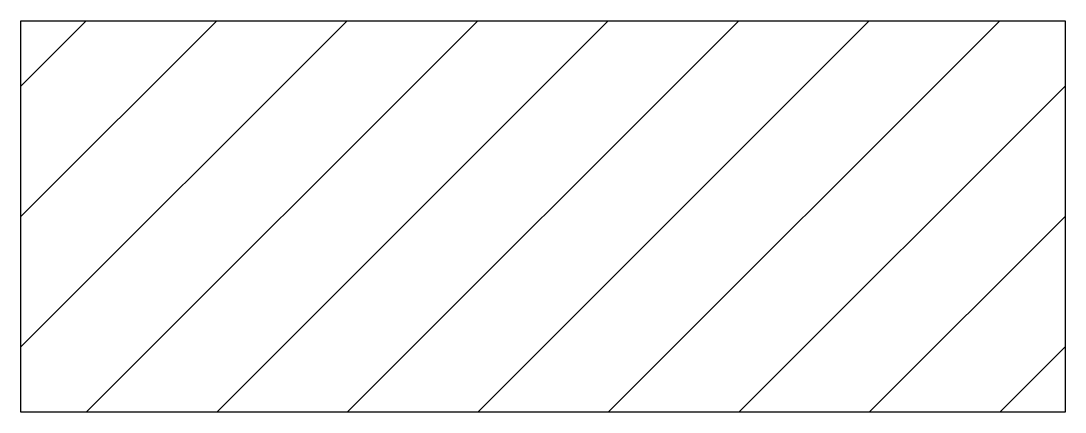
# Model space of a CAD drawing. Header units: metres. Extents: x 15350 to 17270, y 2804 to 3524.
import ezdxf

# ---------------------------------------------------------------- set-up
doc = ezdxf.new("R2010")
doc.units = ezdxf.units.M
doc.layers.add('LAYER1', color=1, linetype='Continuous')
doc.layers.add('LAYER4', color=7, linetype='Continuous')

msp = doc.modelspace()

# ---------------------------------------------------------------- linework, layer by layer
for p, q in [((15949.9, 3524.34), (15349.9, 2924.34)), ((15469.9, 3524.34), (15349.9, 3404.34)), ((16429.9, 3524.34), (15709.9, 2804.34)), ((16909.9, 3524.34), (16189.9, 2804.34)), ((16669.9, 2804.34), (17269.9, 3404.34)), ((17149.9, 2804.34), (17269.9, 2924.34))]:
    msp.add_line(p, q)
at = {"layer": 'LAYER1'}
for p, q in [((15349.9, 2804.34), (15349.9, 3524.34)), ((15349.9, 3524.34), (17269.9, 3524.34)), ((17269.9, 3524.34), (17269.9, 2804.34)), ((17269.9, 2804.34), (15349.9, 2804.34))]:
    msp.add_line(p, q, dxfattribs=at)
at = {"layer": 'LAYER4'}
for p, q in [((15349.9, 3164.34), (15709.9, 3524.34)), ((15469.9, 2804.34), (16189.9, 3524.34)), ((15949.9, 2804.34), (16669.9, 3524.34)), ((16429.9, 2804.34), (17149.9, 3524.34)), ((16909.9, 2804.34), (17269.9, 3164.34))]:
    msp.add_line(p, q, dxfattribs=at)

doc.saveas('drawing.dxf')
